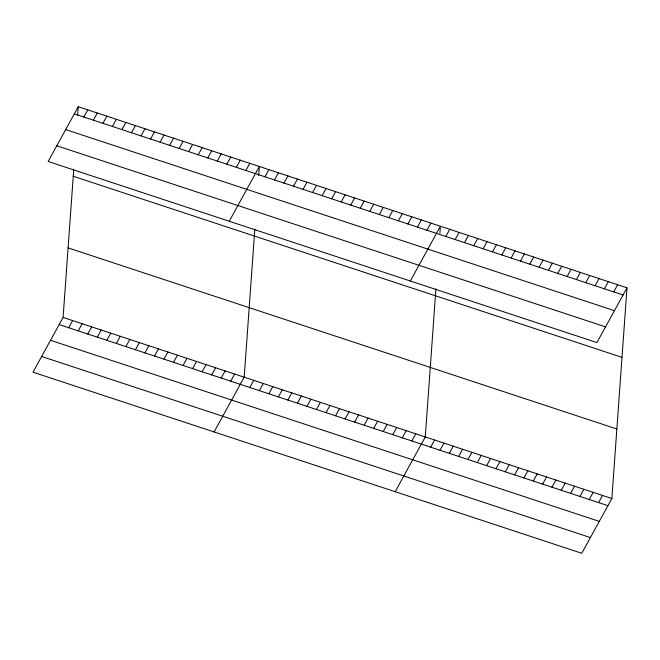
<?xml version="1.0" encoding="UTF-8"?>
<svg xmlns="http://www.w3.org/2000/svg" width="660" height="660" viewBox="0 0 660 660"><rect width="100%" height="100%" fill="white"/><g stroke="black" fill="none" stroke-linecap="round" stroke-linejoin="round"><path stroke-width="0.99" d="M627 287.818L596.904 342.573L48.139 161.477L78.243 106.722L627 287.818L611.861 498.523L581.757 553.278L33 372.182L63.096 317.427L73.747 169.306M77.599 115.665L78.243 106.722M254.834 229.07L244.192 377.19L214.087 431.945M258.687 175.428L259.33 166.485L229.234 221.24M435.922 288.824L425.279 436.953L395.183 491.7M439.923 233.203L440.426 226.248L410.322 280.995M83.845 117.018L87.772 109.873M93.374 120.161L97.3 113.017M102.902 123.313L106.837 116.16M112.439 126.456L116.366 119.303M121.968 129.599L125.895 122.455M131.497 132.743L135.432 125.598M141.034 135.894L144.961 128.741M150.562 139.037L154.489 131.885M160.091 142.18L164.018 135.036M68.698 327.723L72.633 320.578M169.62 145.324L173.555 138.179M78.235 330.866L82.162 323.722M179.157 148.475L183.084 141.322M87.763 334.018L91.691 326.865M188.686 151.618L192.613 144.466M97.292 337.161L101.227 330.008M198.214 154.762L202.15 147.617M106.821 340.304L110.756 333.16M207.743 157.905L211.678 150.761M116.358 343.447L120.285 336.303M217.28 161.056L221.207 153.904M125.887 346.599L129.814 339.446M226.809 164.2L230.736 157.047M135.415 349.742L139.351 342.589M236.338 167.343L240.273 160.198M144.952 352.885L148.88 345.741M245.875 170.486L249.802 163.342M154.481 356.029L158.408 348.884M164.01 359.18L167.945 352.027M264.932 176.781L268.859 169.628M173.539 362.323L177.474 355.171M274.461 179.924L278.396 172.78M183.076 365.467L187.003 358.322M283.998 183.067L287.925 175.923M192.605 368.61L196.531 361.465M293.527 186.219L297.454 179.066M202.133 371.761L206.069 364.609M303.055 189.362L306.991 182.209M211.67 374.905L215.597 367.752M312.592 192.505L316.519 185.361M221.199 378.048L225.126 370.903M322.121 195.649L326.048 188.504M230.728 381.191L234.655 374.047M331.65 198.8L335.577 191.648M341.179 201.944L345.114 194.791M249.793 387.486L253.721 380.333M350.716 205.087L354.643 197.942M259.322 390.629L263.249 383.485M360.245 208.23L364.171 201.085M268.851 393.772L272.786 386.628M369.773 211.382L373.709 204.229M278.388 396.924L282.315 389.771M379.31 214.525L383.237 207.372M287.917 400.067L291.844 392.914M388.839 217.668L392.766 210.523M297.445 403.21L301.373 396.066M398.368 220.811L402.295 213.667M306.974 406.354L310.909 399.209M407.897 223.963L411.832 216.81M316.511 409.505L320.438 402.352M417.433 227.106L421.361 219.953M326.04 412.648L329.967 405.496M426.962 230.249L430.889 223.105M335.569 415.792L339.504 408.647M345.097 418.935L349.033 411.79M445.822 236.478L449.749 229.325M354.635 422.087L358.561 414.934M455.153 239.555L459.079 232.402M464.483 242.632L468.41 235.48M364.163 425.23L368.09 418.077M473.806 245.71L477.741 238.565M373.692 428.373L377.627 421.228M483.136 248.787L487.063 241.642M383.229 431.516L387.156 424.372M492.467 251.864L496.394 244.72M392.758 434.668L396.685 427.515M501.798 254.95L505.725 247.797M402.286 437.811L406.213 430.658M511.12 258.027L515.056 250.874M411.815 440.954L415.75 433.81M520.451 261.104L524.378 253.951M529.782 264.182L533.709 257.037M430.675 447.175L434.61 440.03M539.113 267.259L543.04 260.114M440.005 450.26L443.941 443.108M548.435 270.336L552.37 263.191M449.336 453.337L453.263 446.185M557.766 273.421L561.701 266.269M458.667 456.415L462.594 449.262M567.097 276.499L571.024 269.346M467.998 459.492L471.925 452.347M576.428 279.576L580.355 272.423M477.32 462.569L481.255 455.425M585.758 282.653L589.685 275.509M486.651 465.646L490.578 458.502M595.081 285.73L599.016 278.586M495.982 468.732L499.909 461.579M604.411 288.808L608.338 281.663M505.312 471.809L509.239 464.656M613.742 291.893L617.669 284.74M514.635 474.886L518.57 467.734M523.966 477.964L527.901 470.819M533.296 481.041L537.223 473.896M542.627 484.118L546.554 476.974M551.958 487.204L555.885 480.051M561.28 490.281L565.216 483.128M570.611 493.358L574.538 486.205M579.942 496.435L583.869 489.291M589.273 499.513L593.2 492.368M598.595 502.59L602.53 495.445M74.316 113.875L623.073 294.971M65.678 129.583L614.435 310.678M56.776 145.769L605.534 326.865M73.243 176.261L622 357.349M68.096 247.896L616.852 428.992M63.096 317.427L611.861 498.523M59.169 324.58L607.926 505.675M50.531 340.288L599.288 521.384M41.638 356.474L590.395 537.562"/></g></svg>
